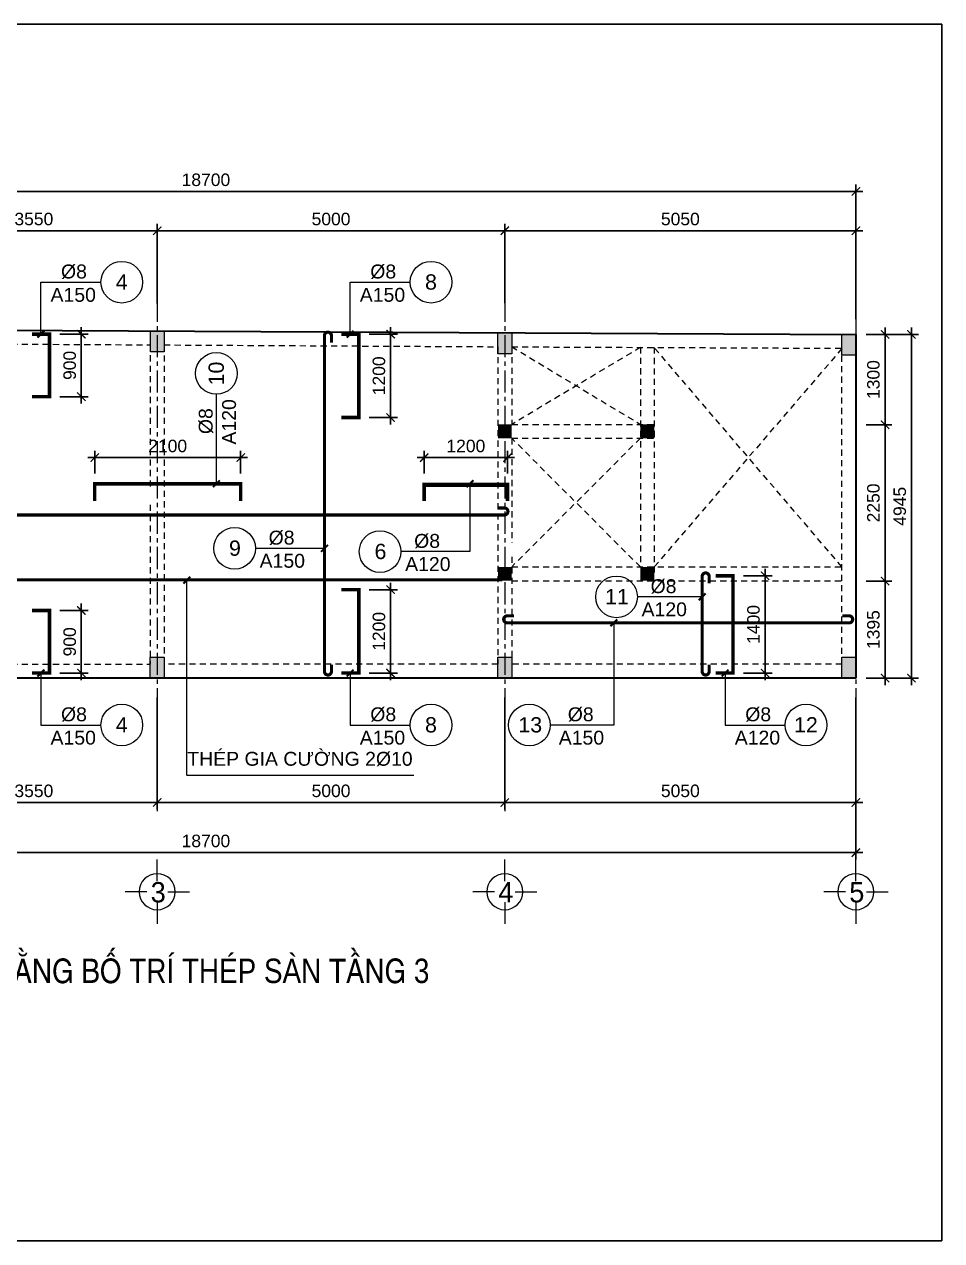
# Model space of a CAD drawing. Header units: millimetres. Extents: x -559287 to -299624, y 2351330 to 2655682.
# Drawn here: x -524771 to -511574, y 2475240 to 2492738 of the extents above; entities that cross this region are included whole.
import ezdxf
from ezdxf.enums import TextEntityAlignment as Align

# ---------------------------------------------------------------- set-up
doc = ezdxf.new("R2010")
doc.units = ezdxf.units.MM
doc.header["$LTSCALE"] = 10
for name, pattern in [('ACAD_ISO04W100', [30, 24, -3, 0, -3]), ('CENTER', [50.800000000000004, 31.75, -6.35, 6.35, -6.35]), ('HIDDEN', [0.3, 0.175, -0.125]), ('HIDDENX2', [0.75, 0.5, -0.25])]:
    doc.linetypes.add(name, pattern=pattern)
doc.layers.get('0').update_dxf_attribs({"lineweight": 20})
doc.layers.get('Defpoints').update_dxf_attribs({"lineweight": 20})
for name, color, linetype, lineweight in [('BTCT', 7, 'Continuous', 20), ('Dim', 251, 'Continuous', 15), ('Net khuat', 76, 'HIDDENX2', 15), ('Net manh', 8, 'Continuous', 13), ('Net-thay', 252, 'Continuous', 9), ('Text', 54, 'Continuous', 25), ('Thep dai', 2, 'Continuous', 50), ('Thep doc', 140, 'Continuous', 60), ('Tim', 144, 'CENTER', 9), ('Tuong', 1, 'Continuous', 30)]:
    doc.layers.add(name, color=color, linetype=linetype, lineweight=lineweight)
doc.layers.add('L7-03', color=7, linetype='Continuous')
doc.layers.add('ththep', color=3, linetype='Continuous')
doc.styles.add('HELVE', font='VHAVAN.TTF', dxfattribs={"height": 800})
doc.styles.add('IN-NHO', font='VHELVEN.TTF', dxfattribs={"height": 200})
doc.styles.add('NGHIA5', font='arial_0.ttf', dxfattribs={"height": 180})
doc.styles.add('STYLE1-S1', font='VHARIALN.TTF')
doc.dimstyles.new('dim100', dxfattribs={"dimscale": 100, "dimtxt": 180, "dimasz": 1.2, "dimexe": 1, "dimexo": 1.5, "dimgap": 0.75, "dimtad": 1, "dimdec": 0, "dimzin": 0, "dimdsep": 46, "dimtxsty": 'NGHIA5', "dimblk1": 'ARCHTICK', "dimblk2": 'ARCHTICK', "dimsah": 1, "dimcen": 0.09, "dimdle": 1, "dimclrd": 256, "dimclre": 256, "dimclrt": 54, "dimadec": 0, "dimazin": 0, "dimtfac": 1, "dimtdec": 0, "dimtofl": 0, "dimtmove": 2, "dimatfit": 3, "dimfxl": 0, "dimtolj": 1, "dimtzin": 0, "dimarcsym": 0})

# ---------------------------------------------------------------- blocks, each defined once
blk = doc.blocks.new('_ARCHTICK')
at = {"color": 0, "linetype": 'ByBlock', "const_width": 0.15}
blk.add_lwpolyline([(-0.5, -0.5), (0.5, 0.5)], dxfattribs=at)
blk = doc.blocks.new('*D411')
at = {"layer": 'Defpoints', "color": 0, "transparency": 16777216}
for p in [(-526408.5208814887, 2483201.723476426), (-522858.5208814887, 2483201.723476426), (-522858.5208814887, 2481542.752241842)]:
    blk.add_point(p, dxfattribs=at)
at = {"layer": 'Dim', "lineweight": -2, "transparency": 16777216}
for p, q in [((-526408.5208814887, 2483051.723476426), (-526408.5208814887, 2481442.752241842)), ((-522858.5208814887, 2483051.723476426), (-522858.5208814887, 2481442.752241842)), ((-526508.5208814887, 2481542.752241842), (-522758.5208814887, 2481542.752241842))]:
    blk.add_line(p, q, dxfattribs=at)
at = {"layer": 'Dim', "lineweight": -2, "transparency": 16777216, "xscale": 120, "yscale": 120, "zscale": 120, "rotation": 180}
blk.add_blockref('_ARCHTICK', (-526408.5208814887, 2481542.752241842), dxfattribs=at)
at = {"layer": 'Dim', "lineweight": -2, "transparency": 16777216, "xscale": 120, "yscale": 120, "zscale": 120}
blk.add_blockref('_ARCHTICK', (-522858.5208814887, 2481542.752241842), dxfattribs=at)
at = {"layer": 'Dim', "color": 54, "transparency": 16777216, "insert": (-524633.5208814887, 2481709.716771173), "char_height": 180, "attachment_point": 5, "style": 'NGHIA5'}
blk.add_mtext('\\A1;3550', dxfattribs=at)
blk = doc.blocks.new('*D412')
at = {"layer": 'Defpoints', "color": 0, "transparency": 16777216}
for p in [(-522858.5208814887, 2483201.723476426), (-517858.5208814887, 2483201.723476426), (-517858.5208814887, 2481542.752241842)]:
    blk.add_point(p, dxfattribs=at)
at = {"layer": 'Dim', "lineweight": -2, "transparency": 16777216}
for p, q in [((-522858.5208814887, 2483051.723476426), (-522858.5208814887, 2481442.752241842)), ((-517858.5208814887, 2483051.723476426), (-517858.5208814887, 2481442.752241842)), ((-522958.5208814887, 2481542.752241842), (-517758.5208814887, 2481542.752241842))]:
    blk.add_line(p, q, dxfattribs=at)
at = {"layer": 'Dim', "lineweight": -2, "transparency": 16777216, "xscale": 120, "yscale": 120, "zscale": 120, "rotation": 180}
blk.add_blockref('_ARCHTICK', (-522858.5208814887, 2481542.752241842), dxfattribs=at)
at = {"layer": 'Dim', "lineweight": -2, "transparency": 16777216, "xscale": 120, "yscale": 120, "zscale": 120}
blk.add_blockref('_ARCHTICK', (-517858.5208814887, 2481542.752241842), dxfattribs=at)
at = {"layer": 'Dim', "color": 54, "transparency": 16777216, "insert": (-520358.5208814887, 2481709.655379632), "char_height": 180, "attachment_point": 5, "style": 'NGHIA5'}
blk.add_mtext('\\A1;5000', dxfattribs=at)
blk = doc.blocks.new('*D413')
at = {"layer": 'Defpoints', "color": 0, "transparency": 16777216}
for p in [(-517858.5208814887, 2483201.723476426), (-512808.5208814887, 2483201.723476426), (-512808.5208814887, 2481542.752241842)]:
    blk.add_point(p, dxfattribs=at)
at = {"layer": 'Dim', "lineweight": -2, "transparency": 16777216}
for p, q in [((-517858.5208814887, 2483051.723476426), (-517858.5208814887, 2481442.752241842)), ((-512808.5208814887, 2483051.723476426), (-512808.5208814887, 2481442.752241842)), ((-517958.5208814887, 2481542.752241842), (-512708.5208814887, 2481542.752241842))]:
    blk.add_line(p, q, dxfattribs=at)
at = {"layer": 'Dim', "lineweight": -2, "transparency": 16777216, "xscale": 120, "yscale": 120, "zscale": 120, "rotation": 180}
blk.add_blockref('_ARCHTICK', (-517858.5208814887, 2481542.752241842), dxfattribs=at)
at = {"layer": 'Dim', "lineweight": -2, "transparency": 16777216, "xscale": 120, "yscale": 120, "zscale": 120}
blk.add_blockref('_ARCHTICK', (-512808.5208814887, 2481542.752241842), dxfattribs=at)
at = {"layer": 'Dim', "color": 54, "transparency": 16777216, "insert": (-515333.5208814887, 2481709.655379632), "char_height": 180, "attachment_point": 5, "style": 'NGHIA5'}
blk.add_mtext('\\A1;5050', dxfattribs=at)
blk = doc.blocks.new('*D414')
at = {"layer": 'Defpoints', "color": 0, "transparency": 16777216}
for p in [(-531508.2290370819, 2483201.710111333), (-512808.5208814887, 2483201.723476426), (-512808.5208814887, 2480822.229463347)]:
    blk.add_point(p, dxfattribs=at)
at = {"layer": 'Dim', "lineweight": -2, "transparency": 16777216}
for p, q in [((-531508.2290370819, 2483051.710111333), (-531508.2290370819, 2480722.229463347)), ((-512808.5208814887, 2483051.723476426), (-512808.5208814887, 2480722.229463347)), ((-531608.2290370819, 2480822.229463347), (-512708.5208814887, 2480822.229463347))]:
    blk.add_line(p, q, dxfattribs=at)
at = {"layer": 'Dim', "lineweight": -2, "transparency": 16777216, "xscale": 120, "yscale": 120, "zscale": 120, "rotation": 180}
blk.add_blockref('_ARCHTICK', (-531508.2290370819, 2480822.229463347), dxfattribs=at)
at = {"layer": 'Dim', "lineweight": -2, "transparency": 16777216, "xscale": 120, "yscale": 120, "zscale": 120}
blk.add_blockref('_ARCHTICK', (-512808.5208814887, 2480822.229463347), dxfattribs=at)
at = {"layer": 'Dim', "color": 54, "transparency": 16777216, "insert": (-522158.3749592854, 2480989.132601137), "char_height": 180, "attachment_point": 5, "style": 'NGHIA5'}
blk.add_mtext('\\A1;18700', dxfattribs=at)
blk = doc.blocks.new('truc ngang-helve')
for points in [[(0, -4.802440907544224), (0, 0)], [(-2.325193748962192, -7.127634656506416), (-7.127634656506416, -7.127634656506416)], [(2.325193748962192, -7.127634656506416), (7.127634656506416, -7.127634656506416)], [(0, -9.452828405468608), (0, -14.25526931301283)]]:
    blk.add_lwpolyline(points)
blk.add_circle((0, -7.127634656506416), 4)
at = {"style": 'HELVE'}
blk.add_attdef('A', text='', height=4.5, dxfattribs=at).set_placement((0.02702979045830034, -7.007037711264502), align=Align.MIDDLE_CENTER)
blk = doc.blocks.new('*D417')
at = {"layer": 'Defpoints', "color": 0, "transparency": 16777216}
for p in [(-522858.5208814887, 2489769.0464934), (-526408.5208814887, 2488576.471614989), (-522858.5208814887, 2488570.298501291)]:
    blk.add_point(p, dxfattribs=at)
at = {"layer": 'Dim', "lineweight": -2, "transparency": 16777216}
for p, q in [((-526408.5208814887, 2488726.471614989), (-526408.5208814887, 2489869.0464934)), ((-522858.5208814887, 2488720.298501291), (-522858.5208814887, 2489869.0464934)), ((-526508.5208814887, 2489769.0464934), (-522758.5208814887, 2489769.0464934))]:
    blk.add_line(p, q, dxfattribs=at)
at = {"layer": 'Dim', "lineweight": -2, "transparency": 16777216, "xscale": 120, "yscale": 120, "zscale": 120, "rotation": 180}
blk.add_blockref('_ARCHTICK', (-526408.5208814887, 2489769.0464934), dxfattribs=at)
at = {"layer": 'Dim', "lineweight": -2, "transparency": 16777216, "xscale": 120, "yscale": 120, "zscale": 120}
blk.add_blockref('_ARCHTICK', (-522858.5208814887, 2489769.0464934), dxfattribs=at)
at = {"layer": 'Dim', "color": 54, "transparency": 16777216, "insert": (-524633.5208814887, 2489936.011022731), "char_height": 180, "attachment_point": 5, "style": 'NGHIA5'}
blk.add_mtext('\\A1;3550', dxfattribs=at)
blk = doc.blocks.new('*D418')
at = {"layer": 'Defpoints', "color": 0, "transparency": 16777216}
for p in [(-517858.5208814887, 2489769.0464934), (-522858.5208814887, 2488570.298501291), (-517858.5208814887, 2488576.471614989)]:
    blk.add_point(p, dxfattribs=at)
at = {"layer": 'Dim', "lineweight": -2, "transparency": 16777216}
for p, q in [((-522858.5208814887, 2488720.298501291), (-522858.5208814887, 2489869.0464934)), ((-517858.5208814887, 2488726.471614989), (-517858.5208814887, 2489869.0464934)), ((-522958.5208814887, 2489769.0464934), (-517758.5208814887, 2489769.0464934))]:
    blk.add_line(p, q, dxfattribs=at)
at = {"layer": 'Dim', "lineweight": -2, "transparency": 16777216, "xscale": 120, "yscale": 120, "zscale": 120, "rotation": 180}
blk.add_blockref('_ARCHTICK', (-522858.5208814887, 2489769.0464934), dxfattribs=at)
at = {"layer": 'Dim', "lineweight": -2, "transparency": 16777216, "xscale": 120, "yscale": 120, "zscale": 120}
blk.add_blockref('_ARCHTICK', (-517858.5208814887, 2489769.0464934), dxfattribs=at)
at = {"layer": 'Dim', "color": 54, "transparency": 16777216, "insert": (-520358.5208814887, 2489935.94963119), "char_height": 180, "attachment_point": 5, "style": 'NGHIA5'}
blk.add_mtext('\\A1;5000', dxfattribs=at)
blk = doc.blocks.new('*D419')
at = {"layer": 'Defpoints', "color": 0, "transparency": 16777216}
for p in [(-512808.2512030093, 2489769.0464934), (-517858.5208814887, 2488576.471614989), (-512808.2512030093, 2488348.445122615)]:
    blk.add_point(p, dxfattribs=at)
at = {"layer": 'Dim', "lineweight": -2, "transparency": 16777216}
for p, q in [((-517858.5208814887, 2488726.471614989), (-517858.5208814887, 2489869.0464934)), ((-512808.2512030093, 2488498.445122615), (-512808.2512030093, 2489869.0464934)), ((-517958.5208814887, 2489769.0464934), (-512708.2512030093, 2489769.0464934))]:
    blk.add_line(p, q, dxfattribs=at)
at = {"layer": 'Dim', "lineweight": -2, "transparency": 16777216, "xscale": 120, "yscale": 120, "zscale": 120, "rotation": 180}
blk.add_blockref('_ARCHTICK', (-517858.5208814887, 2489769.0464934), dxfattribs=at)
at = {"layer": 'Dim', "lineweight": -2, "transparency": 16777216, "xscale": 120, "yscale": 120, "zscale": 120}
blk.add_blockref('_ARCHTICK', (-512808.2512030093, 2489769.0464934), dxfattribs=at)
at = {"layer": 'Dim', "color": 54, "transparency": 16777216, "insert": (-515333.386042249, 2489935.94963119), "char_height": 180, "attachment_point": 5, "style": 'NGHIA5'}
blk.add_mtext('\\A1;5050', dxfattribs=at)
blk = doc.blocks.new('*D420')
at = {"layer": 'Defpoints', "color": 0, "transparency": 16777216}
for p in [(-512808.2512030093, 2490333.446106889), (-531508.4156157615, 2488576.471614989), (-512808.2512030093, 2488411.715930861)]:
    blk.add_point(p, dxfattribs=at)
at = {"layer": 'Dim', "lineweight": -2, "transparency": 16777216}
for p, q in [((-531608.4156157615, 2490333.446106889), (-512708.2512030093, 2490333.446106889)), ((-531508.4156157615, 2488726.471614989), (-531508.4156157615, 2490433.446106889)), ((-512808.2512030093, 2488561.715930861), (-512808.2512030093, 2490433.446106889))]:
    blk.add_line(p, q, dxfattribs=at)
at = {"layer": 'Dim', "lineweight": -2, "transparency": 16777216, "xscale": 120, "yscale": 120, "zscale": 120, "rotation": 180}
blk.add_blockref('_ARCHTICK', (-531508.4156157615, 2490333.446106889), dxfattribs=at)
at = {"layer": 'Dim', "lineweight": -2, "transparency": 16777216, "xscale": 120, "yscale": 120, "zscale": 120}
blk.add_blockref('_ARCHTICK', (-512808.2512030093, 2490333.446106889), dxfattribs=at)
at = {"layer": 'Dim', "color": 54, "transparency": 16777216, "insert": (-522158.3334093854, 2490500.349244679), "char_height": 180, "attachment_point": 5, "style": 'NGHIA5'}
blk.add_mtext('\\A1;18700', dxfattribs=at)
blk = doc.blocks.new('*D421')
at = {"layer": 'Defpoints', "color": 0, "transparency": 16777216}
for p in [(-512808.6762746616, 2488277.13230251), (-512009.0344780887, 2488277.13230251), (-512808.6762746616, 2483331.960701331)]:
    blk.add_point(p, dxfattribs=at)
at = {"layer": 'Dim', "lineweight": -2, "transparency": 16777216}
for p, q in [((-512009.0344780887, 2483231.960701331), (-512009.0344780887, 2488377.13230251)), ((-512658.6762746616, 2488277.13230251), (-511909.0344780887, 2488277.13230251)), ((-512658.6762746616, 2483331.960701331), (-511909.0344780887, 2483331.960701331))]:
    blk.add_line(p, q, dxfattribs=at)
at = {"layer": 'Dim', "lineweight": -2, "transparency": 16777216, "xscale": 120, "yscale": 120, "zscale": 120}
for p, rotation in [((-512009.0344780887, 2488277.13230251), 90), ((-512009.0344780887, 2483331.960701331), 270)]:
    blk.add_blockref('_ARCHTICK', p, dxfattribs=dict(at, rotation=rotation))
at = {"layer": 'Dim', "color": 54, "transparency": 16777216, "insert": (-512175.9376158789, 2485804.546501921), "char_height": 180, "attachment_point": 5, "rotation": 90, "style": 'NGHIA5'}
blk.add_mtext('\\A1;4945', dxfattribs=at)
blk = doc.blocks.new('*D425')
at = {"layer": 'Defpoints', "color": 0, "transparency": 16777216}
for p in [(-519959.2415487494, 2484604.87349627), (-519501.8350671585, 2484604.87349627), (-519959.2415487487, 2483404.87349627)]:
    blk.add_point(p, dxfattribs=at)
at = {"layer": 'Dim', "lineweight": -2, "transparency": 16777216}
for p, q in [((-519501.8350671585, 2483304.87349627), (-519501.8350671585, 2484704.87349627)), ((-519809.2415487494, 2484604.87349627), (-519401.8350671585, 2484604.87349627)), ((-519809.2415487487, 2483404.87349627), (-519401.8350671585, 2483404.87349627))]:
    blk.add_line(p, q, dxfattribs=at)
at = {"layer": 'Dim', "lineweight": -2, "transparency": 16777216, "xscale": 120, "yscale": 120, "zscale": 120}
for p, rotation in [((-519501.8350671585, 2484604.87349627), 90), ((-519501.8350671585, 2483404.87349627), 270)]:
    blk.add_blockref('_ARCHTICK', p, dxfattribs=dict(at, rotation=rotation))
at = {"layer": 'Dim', "color": 54, "transparency": 16777216, "insert": (-519668.7382049487, 2484004.87349627), "char_height": 180, "attachment_point": 5, "rotation": 90, "style": 'NGHIA5'}
blk.add_mtext('\\A1;1200', dxfattribs=at)
blk = doc.blocks.new('*D426')
at = {"layer": 'Defpoints', "color": 0, "transparency": 16777216}
for p in [(-519959.2415487487, 2488281.184038557), (-519959.2415487494, 2487081.184038557), (-519501.8350671584, 2487081.184038557)]:
    blk.add_point(p, dxfattribs=at)
at = {"layer": 'Dim', "lineweight": -2, "transparency": 16777216}
for p, q in [((-519501.8350671584, 2488381.184038557), (-519501.8350671584, 2486981.184038557)), ((-519809.2415487487, 2488281.184038557), (-519401.8350671584, 2488281.184038557)), ((-519809.2415487494, 2487081.184038557), (-519401.8350671584, 2487081.184038557))]:
    blk.add_line(p, q, dxfattribs=at)
at = {"layer": 'Dim', "lineweight": -2, "transparency": 16777216, "xscale": 120, "yscale": 120, "zscale": 120}
for p, rotation in [((-519501.8350671584, 2488281.184038557), 90), ((-519501.8350671584, 2487081.184038557), 270)]:
    blk.add_blockref('_ARCHTICK', p, dxfattribs=dict(at, rotation=rotation))
at = {"layer": 'Dim', "color": 54, "transparency": 16777216, "insert": (-519668.7382049487, 2487681.184038557), "char_height": 180, "attachment_point": 5, "rotation": 90, "style": 'NGHIA5'}
blk.add_mtext('\\A1;1200', dxfattribs=at)
blk = doc.blocks.new('*D409')
at = {"layer": 'Defpoints', "color": 0, "ltscale": 3, "transparency": 16777216}
for p in [(-517818.9552469975, 2486504.235967808), (-519018.9552469975, 2486128.19684108), (-517818.9552469975, 2486128.196841082)]:
    blk.add_point(p, dxfattribs=at)
at = {"layer": 'Dim', "lineweight": -2, "ltscale": 3, "transparency": 16777216}
for p, q in [((-519118.9552469975, 2486504.235967808), (-517718.9552469975, 2486504.235967808)), ((-519018.9552469975, 2486278.19684108), (-519018.9552469975, 2486604.235967808)), ((-517818.9552469975, 2486278.196841082), (-517818.9552469975, 2486604.235967808))]:
    blk.add_line(p, q, dxfattribs=at)
at = {"layer": 'Dim', "lineweight": -2, "ltscale": 3, "transparency": 16777216, "xscale": 120, "yscale": 120, "zscale": 120, "rotation": 180}
blk.add_blockref('_ARCHTICK', (-519018.9552469975, 2486504.235967808), dxfattribs=at)
at = {"layer": 'Dim', "lineweight": -2, "ltscale": 3, "transparency": 16777216, "xscale": 120, "yscale": 120, "zscale": 120}
blk.add_blockref('_ARCHTICK', (-517818.9552469975, 2486504.235967808), dxfattribs=at)
at = {"layer": 'Dim', "color": 54, "ltscale": 3, "transparency": 16777216, "insert": (-518418.9552469975, 2486671.139105598), "char_height": 180, "attachment_point": 5, "style": 'NGHIA5'}
blk.add_mtext('\\A1;1200', dxfattribs=at)
blk = doc.blocks.new('*D645')
at = {"layer": 'Defpoints', "color": 0, "transparency": 16777216}
for p in [(-512808.8640151412, 2484727.864546303), (-512388.8178660037, 2484727.864546303), (-512808.9459531411, 2483332.960701331)]:
    blk.add_point(p, dxfattribs=at)
at = {"layer": 'Dim', "lineweight": -2, "transparency": 16777216}
for p, q in [((-512658.8640151412, 2484727.864546303), (-512288.8178660037, 2484727.864546303)), ((-512388.8178660037, 2483232.960701331), (-512388.8178660037, 2484827.864546303)), ((-512658.9459531411, 2483332.960701331), (-512288.8178660037, 2483332.960701331))]:
    blk.add_line(p, q, dxfattribs=at)
at = {"layer": 'Dim', "lineweight": -2, "transparency": 16777216, "xscale": 120, "yscale": 120, "zscale": 120}
for p, rotation in [((-512388.8178660037, 2484727.864546303), 90), ((-512388.8178660037, 2483332.960701331), 270)]:
    blk.add_blockref('_ARCHTICK', p, dxfattribs=dict(at, rotation=rotation))
at = {"layer": 'Dim', "color": 54, "transparency": 16777216, "insert": (-512555.7823953356, 2484030.412623817), "char_height": 180, "attachment_point": 5, "rotation": 90, "style": 'NGHIA5'}
blk.add_mtext('\\A1;1395', dxfattribs=at)
blk = doc.blocks.new('*D646')
at = {"layer": 'Defpoints', "color": 0, "transparency": 16777216}
for p in [(-512808.7672021954, 2486977.409099357), (-512388.8178660037, 2486977.409099357), (-512808.8640151412, 2484727.864546303)]:
    blk.add_point(p, dxfattribs=at)
at = {"layer": 'Dim', "lineweight": -2, "transparency": 16777216}
for p, q in [((-512658.7672021954, 2486977.409099357), (-512288.8178660037, 2486977.409099357)), ((-512388.8178660037, 2484627.864546303), (-512388.8178660037, 2487077.409099357)), ((-512658.8640151412, 2484727.864546303), (-512288.8178660037, 2484727.864546303))]:
    blk.add_line(p, q, dxfattribs=at)
at = {"layer": 'Dim', "lineweight": -2, "transparency": 16777216, "xscale": 120, "yscale": 120, "zscale": 120}
for p, rotation in [((-512388.8178660037, 2486977.409099357), 90), ((-512388.8178660037, 2484727.864546303), 270)]:
    blk.add_blockref('_ARCHTICK', p, dxfattribs=dict(at, rotation=rotation))
at = {"layer": 'Dim', "color": 54, "transparency": 16777216, "insert": (-512555.7210037939, 2485852.63682283), "char_height": 180, "attachment_point": 5, "rotation": 90, "style": 'NGHIA5'}
blk.add_mtext('\\A1;2250', dxfattribs=at)
blk = doc.blocks.new('*D647')
at = {"layer": 'Defpoints', "color": 0, "transparency": 16777216}
for p in [(-512808.6762746616, 2488277.13230251), (-512808.7672021954, 2486977.409099357), (-512388.8178660037, 2486977.409099357)]:
    blk.add_point(p, dxfattribs=at)
at = {"layer": 'Dim', "lineweight": -2, "transparency": 16777216}
for p, q in [((-512388.8178660037, 2488377.13230251), (-512388.8178660037, 2486877.409099357)), ((-512658.6762746616, 2488277.13230251), (-512288.8178660037, 2488277.13230251)), ((-512658.7672021954, 2486977.409099357), (-512288.8178660037, 2486977.409099357))]:
    blk.add_line(p, q, dxfattribs=at)
at = {"layer": 'Dim', "lineweight": -2, "transparency": 16777216, "xscale": 120, "yscale": 120, "zscale": 120}
for p, rotation in [((-512388.8178660037, 2488277.13230251), 90), ((-512388.8178660037, 2486977.409099357), 270)]:
    blk.add_blockref('_ARCHTICK', p, dxfattribs=dict(at, rotation=rotation))
at = {"layer": 'Dim', "color": 54, "transparency": 16777216, "insert": (-512555.7823953356, 2487627.270700933), "char_height": 180, "attachment_point": 5, "rotation": 90, "style": 'NGHIA5'}
blk.add_mtext('\\A1;1300', dxfattribs=at)
blk = doc.blocks.new('*D776')
at = {"layer": 'Defpoints', "color": 0, "ltscale": 3, "transparency": 16777216}
for p in [(-521658.5208814892, 2486504.235967808), (-523758.5208814892, 2486128.19684108), (-521658.5208814892, 2486128.196841082)]:
    blk.add_point(p, dxfattribs=at)
at = {"layer": 'Dim', "lineweight": -2, "ltscale": 3, "transparency": 16777216}
for p, q in [((-523858.5208814892, 2486504.235967808), (-521558.5208814892, 2486504.235967808)), ((-523758.5208814892, 2486278.19684108), (-523758.5208814892, 2486604.235967808)), ((-521658.5208814892, 2486278.196841082), (-521658.5208814892, 2486604.235967808))]:
    blk.add_line(p, q, dxfattribs=at)
at = {"layer": 'Dim', "lineweight": -2, "ltscale": 3, "transparency": 16777216, "xscale": 120, "yscale": 120, "zscale": 120, "rotation": 180}
blk.add_blockref('_ARCHTICK', (-523758.5208814892, 2486504.235967808), dxfattribs=at)
at = {"layer": 'Dim', "lineweight": -2, "ltscale": 3, "transparency": 16777216, "xscale": 120, "yscale": 120, "zscale": 120}
blk.add_blockref('_ARCHTICK', (-521658.5208814892, 2486504.235967808), dxfattribs=at)
at = {"layer": 'Dim', "color": 54, "ltscale": 3, "transparency": 16777216, "insert": (-522708.5208814892, 2486671.139105598), "char_height": 180, "attachment_point": 5, "style": 'NGHIA5'}
blk.add_mtext('\\A1;2100', dxfattribs=at)
blk = doc.blocks.new('*D777')
at = {"layer": 'Defpoints', "color": 0, "transparency": 16777216}
for p in [(-524408.0969448542, 2484304.87349627), (-523950.6904632633, 2484304.87349627), (-524408.0969448535, 2483404.87349627)]:
    blk.add_point(p, dxfattribs=at)
at = {"layer": 'Dim', "lineweight": -2, "transparency": 16777216}
for p, q in [((-523950.6904632633, 2483304.87349627), (-523950.6904632633, 2484404.87349627)), ((-524258.0969448542, 2484304.87349627), (-523850.6904632633, 2484304.87349627)), ((-524258.0969448535, 2483404.87349627), (-523850.6904632633, 2483404.87349627))]:
    blk.add_line(p, q, dxfattribs=at)
at = {"layer": 'Dim', "lineweight": -2, "transparency": 16777216, "xscale": 120, "yscale": 120, "zscale": 120}
for p, rotation in [((-523950.6904632633, 2484304.87349627), 90), ((-523950.6904632633, 2483404.87349627), 270)]:
    blk.add_blockref('_ARCHTICK', p, dxfattribs=dict(at, rotation=rotation))
at = {"layer": 'Dim', "color": 54, "transparency": 16777216, "insert": (-524117.5936010535, 2483854.87349627), "char_height": 180, "attachment_point": 5, "rotation": 90, "style": 'NGHIA5'}
blk.add_mtext('\\A1;900', dxfattribs=at)
blk = doc.blocks.new('*D779')
at = {"layer": 'Defpoints', "color": 0, "transparency": 16777216}
for p in [(-524408.0969448535, 2488281.184038557), (-524408.0969448542, 2487381.184038557), (-523950.6904632632, 2487381.184038557)]:
    blk.add_point(p, dxfattribs=at)
at = {"layer": 'Dim', "lineweight": -2, "transparency": 16777216}
for p, q in [((-523950.6904632632, 2488381.184038557), (-523950.6904632632, 2487281.184038557)), ((-524258.0969448535, 2488281.184038557), (-523850.6904632632, 2488281.184038557)), ((-524258.0969448542, 2487381.184038557), (-523850.6904632632, 2487381.184038557))]:
    blk.add_line(p, q, dxfattribs=at)
at = {"layer": 'Dim', "lineweight": -2, "transparency": 16777216, "xscale": 120, "yscale": 120, "zscale": 120}
for p, rotation in [((-523950.6904632632, 2488281.184038557), 90), ((-523950.6904632632, 2487381.184038557), 270)]:
    blk.add_blockref('_ARCHTICK', p, dxfattribs=dict(at, rotation=rotation))
at = {"layer": 'Dim', "color": 54, "transparency": 16777216, "insert": (-524117.5936010534, 2487831.184038557), "char_height": 180, "attachment_point": 5, "rotation": 90, "style": 'NGHIA5'}
blk.add_mtext('\\A1;900', dxfattribs=at)
blk = doc.blocks.new('*D820')
at = {"layer": 'Defpoints', "color": 0, "transparency": 16777216}
for p in [(-514574.9826434822, 2484804.960555855), (-514574.9826434815, 2483404.87349627), (-514114.1915623788, 2483404.87349627)]:
    blk.add_point(p, dxfattribs=at)
at = {"layer": 'Dim', "lineweight": -2, "transparency": 16777216}
for p, q in [((-514114.1915623788, 2484904.960555855), (-514114.1915623788, 2483304.87349627)), ((-514424.9826434822, 2484804.960555855), (-514014.1915623788, 2484804.960555855)), ((-514424.9826434815, 2483404.87349627), (-514014.1915623788, 2483404.87349627))]:
    blk.add_line(p, q, dxfattribs=at)
at = {"layer": 'Dim', "lineweight": -2, "transparency": 16777216, "xscale": 120, "yscale": 120, "zscale": 120}
for p, rotation in [((-514114.1915623788, 2484804.960555855), 90), ((-514114.1915623788, 2483404.87349627), 270)]:
    blk.add_blockref('_ARCHTICK', p, dxfattribs=dict(at, rotation=rotation))
at = {"layer": 'Dim', "color": 54, "transparency": 16777216, "insert": (-514281.094700169, 2484104.917026062), "char_height": 180, "attachment_point": 5, "rotation": 90, "style": 'NGHIA5'}
blk.add_mtext('\\A1;1400', dxfattribs=at)

msp = doc.modelspace()

# ---------------------------------------------------------------- linework, layer by layer
at = {"color": 251, "linetype": 'ACAD_ISO04W100', "ltscale": 20}
msp.add_line((-512808.2512030093, 2489891.148830766), (-512808.2512030093, 2487426.912208553), dxfattribs=at)
at = {"layer": 'BTCT'}
for points in [[(-522757.4821753436, 2488326.305964197), (-522757.4821753436, 2488026.305964197), (-522957.4821753436, 2488026.305964197), (-522957.4821753436, 2488326.305964197)], [(-517757.8825282531, 2488298.987116357), (-517757.8825282531, 2487998.987116357), (-517957.8825282531, 2487998.987116357), (-517957.8825282531, 2488298.987116357)], [(-513008.2512030093, 2487977.13230251), (-513008.2512030093, 2488277.13230251), (-512808.2512030093, 2488277.13230251), (-512808.2512030093, 2487977.13230251)], [(-522958.5208814887, 2483331.960701331), (-522958.5208814887, 2483631.960701331), (-522758.5208814887, 2483631.960701331), (-522758.5208814887, 2483331.960701331)], [(-517958.5208814887, 2483331.960701331), (-517958.5208814887, 2483631.960701331), (-517758.5208814887, 2483631.960701331), (-517758.5208814887, 2483331.960701331)], [(-512808.5208814887, 2483631.960701331), (-512808.5208814887, 2483331.960701331), (-513008.5208814887, 2483331.960701331), (-513008.5208814887, 2483631.960701331)]]:
    msp.add_lwpolyline(points, close=True, dxfattribs=at)
for points in [[(-522957.4821753436, 2488326.305964197), (-522757.4821753436, 2488326.305964197), (-522957.4821753436, 2488026.305964197), (-522757.4821753436, 2488026.305964197)], [(-517957.8825282531, 2488298.987116357), (-517757.8825282531, 2488298.987116357), (-517957.8825282531, 2487998.987116357), (-517757.8825282531, 2487998.987116357)], [(-512808.2512030093, 2487977.13230251), (-513008.2512030093, 2487977.13230251), (-512808.2512030093, 2488277.13230251), (-513008.2512030093, 2488277.13230251)], [(-522758.5208814887, 2483331.960701331), (-522958.5208814887, 2483331.960701331), (-522758.5208814887, 2483631.960701331), (-522958.5208814887, 2483631.960701331)], [(-517758.5208814887, 2483331.960701331), (-517958.5208814887, 2483331.960701331), (-517758.5208814887, 2483631.960701331), (-517958.5208814887, 2483631.960701331)], [(-513008.5208814887, 2483631.960701331), (-512808.5208814887, 2483631.960701331), (-513008.5208814887, 2483331.960701331), (-512808.5208814887, 2483331.960701331)]]:
    msp.add_solid(points, dxfattribs=at)
at = {"layer": 'L7-03'}
for points in [[(-517958.5208814887, 2486982.966216673), (-517958.5208814887, 2486782.966216673), (-517758.5208814887, 2486982.966216673), (-517758.5208814887, 2486782.966216673)], [(-515908.9733261447, 2486982.955669638), (-515908.9733261447, 2486782.955669638), (-515708.9733261447, 2486982.955669638), (-515708.9733261447, 2486782.955669638)], [(-517958.5208814887, 2484933.00594987), (-517958.5208814887, 2484733.00594987), (-517758.5208814887, 2484933.00594987), (-517758.5208814887, 2484733.00594987)], [(-515908.9733261442, 2484932.995402835), (-515908.9733261442, 2484732.995402835), (-515708.9733261442, 2484932.995402835), (-515708.9733261442, 2484732.995402835)]]:
    msp.add_solid(points, dxfattribs=at)
at = {"layer": 'Net khuat', "linetype": 'HIDDEN', "ltscale": 50}
for p, q in [((-526308.5208814886, 2488145.160168631), (-522958.520881489, 2488126.855074879)), ((-522958.520881489, 2488126.855074878), (-522958.520881489, 2486026.955090862)), ((-522758.520881489, 2488125.76223346), (-517958.5208814887, 2488099.534039426)), ((-522758.520881489, 2488125.76223346), (-522758.5208814888, 2483531.96070133)), ((-517958.5208814887, 2488099.534039426), (-517958.5208814887, 2483531.96070133)), ((-517758.9733261447, 2488098.987768289), (-515908.9733261447, 2486982.955669638)), ((-517758.5208814888, 2488098.441198008), (-513008.2511524776, 2488077.67573721)), ((-517758.5208814888, 2488098.441198008), (-517758.5208814889, 2486983.233721142)), ((-515908.9733261447, 2488089.152195527), (-517758.5208814889, 2486983.233721142)), ((-515908.9733261447, 2488089.152195527), (-515908.9733261447, 2484938.574698918)), ((-515708.9733261446, 2488088.059354109), (-515708.9733261447, 2484838.483534061)), ((-513009.0146790878, 2484932.995402837), (-515708.9733261446, 2488088.059354108)), ((-513008.7040544175, 2488073.304523608), (-515708.9733261447, 2484932.995402836)), ((-513008.6743043687, 2483531.96070133), (-513008.2502494529, 2488077.67573322)), ((-517758.9733261447, 2486982.955669638), (-515708.9459159178, 2486982.955669638)), ((-515908.9733261447, 2486782.955669638), (-517758.9733261448, 2484932.995402836)), ((-515908.9733261447, 2484932.995402836), (-517758.9733261447, 2486782.955669638)), ((-517758.5208814888, 2486782.955669638), (-517758.5208814887, 2485276.920968132)), ((-517758.5208814888, 2486782.955669638), (-515708.9645130784, 2486782.955669638)), ((-522958.520881489, 2485826.955090862), (-522958.5208814889, 2483531.960701331)), ((-517758.5208814888, 2485076.920968132), (-517758.5208814887, 2483531.96070133)), ((-517758.9733261448, 2484932.995402836), (-513008.9963801164, 2484932.995402837)), ((-517758.9733261447, 2484732.995402836), (-513009.0146790877, 2484732.744345014)), ((-526308.5208814887, 2483531.960701331), (-522958.5208814889, 2483531.960701331)), ((-517958.5208814887, 2483531.96070133), (-522758.5208814889, 2483531.960701331)), ((-513008.6743043687, 2483531.96070133), (-517758.5208814887, 2483531.960701331))]:
    msp.add_line(p, q, dxfattribs=at)
at = {"layer": 'Net khuat'}
msp.add_lwpolyline([(-519169.7245769072, 2481932.41053885), (-522433.8139536143, 2481932.41053885), (-522433.8139536143, 2484744.987960742)], dxfattribs=at)
at = {"layer": 'Net manh'}
for points in [[(-524533.0969448534, 2488281.184038557), (-524533.0969448534, 2489028.165973738), (-523668.6415116701, 2489028.165973738)], [(-520084.2415487487, 2488281.184038557), (-520084.2415487487, 2489028.165973738), (-519219.7861155653, 2489028.165973738)], [(-522007.6043881099, 2486128.196841082), (-522007.6043881092, 2487415.654704925)], [(-518359.428513598, 2486128.196841081), (-518359.4285135968, 2485152.381299626), (-519352.7216460048, 2485152.381299626)], [(-520452.8923211574, 2485199.53853256), (-521446.1854535654, 2485199.53853256)], [(-515019.1588877203, 2484501.174879273), (-515951.5593876752, 2484501.174879273)], [(-516290.2436243934, 2484127.811118114), (-516290.2436243934, 2482657.891561089), (-517204.6990575767, 2482657.891561089)], [(-524533.0969448534, 2483404.87349627), (-524533.0969448534, 2482657.891561089), (-523668.6415116701, 2482657.891561089)], [(-520084.2415487487, 2483404.87349627), (-520084.2415487487, 2482657.891561089), (-519219.7861155653, 2482657.891561089)], [(-514690.114783932, 2483404.87349627), (-514690.114783932, 2482657.891561089), (-513825.6593507486, 2482657.891561089)]]:
    msp.add_lwpolyline(points, dxfattribs=at)
at = {"layer": 'Net manh', "const_width": 29.99999999999999}
for points in [[(-524483.0969448534, 2488331.184038557), (-524583.0969448534, 2488231.184038557)], [(-520034.2415487487, 2488331.184038557), (-520134.2415487487, 2488231.184038557)], [(-522057.0730487893, 2486078.728180402), (-521957.0730487893, 2486178.728180402)], [(-518409.4285135985, 2486078.196841081), (-518309.4285135985, 2486178.196841081)], [(-520502.892321158, 2485149.53853256), (-520402.892321158, 2485249.53853256)], [(-522482.5825103529, 2484691.205313617), (-522382.5825103529, 2484791.205313617)], [(-515069.1588877208, 2484451.174879272), (-514969.1588877208, 2484551.174879272)], [(-516340.2436243939, 2484077.811118114), (-516240.2436243939, 2484177.811118114)], [(-524483.0969448534, 2483454.87349627), (-524583.0969448534, 2483354.87349627)], [(-520034.2415487487, 2483454.87349627), (-520134.2415487487, 2483354.87349627)], [(-514640.114783932, 2483454.87349627), (-514740.114783932, 2483354.87349627)]]:
    msp.add_lwpolyline(points, dxfattribs=at)
at = {"layer": 'Net manh'}
for centre in [(-523368.6415116701, 2489028.165973738), (-518919.7861155653, 2489028.165973738), (-522007.6043881099, 2487715.654704925), (-521746.1854535654, 2485199.53853256), (-519652.7216460048, 2485152.381299626), (-516251.5593876752, 2484501.174879273), (-523368.6415116701, 2482657.891561089), (-518919.7861155653, 2482657.891561089), (-517504.6990575767, 2482657.891561089), (-513525.6593507486, 2482657.891561089)]:
    msp.add_circle(centre, 300, dxfattribs=at)
at = {"layer": 'Thep dai', "const_width": 45}
for points in [[(-520352.8923211507, 2488159.150265964), (-520352.8923211507, 2488259.150265964, 0.9999999999999999), (-520452.8923211507, 2488259.150265964), (-520452.8923211598, 2483426.907268863, 0.9999999999999999), (-520352.8923211598, 2483426.907268863), (-520352.8923211598, 2483526.907268863)], [(-531301.7257575102, 2485779.952955235), (-531401.7257575102, 2485779.952955235, 0.9999999999999999), (-531401.7257575102, 2485679.952955235), (-517863.2125532527, 2485679.952955238, 0.9999999999999999), (-517863.2125532527, 2485779.952955238), (-517963.2125532527, 2485779.952955238)], [(-514919.1588877179, 2484695.844710687), (-514919.1588877179, 2484795.844710687, 0.9999999999999999), (-515019.1588877179, 2484795.844710687), (-515019.158887727, 2483426.907268863, 0.9999999999999999), (-514919.158887727, 2483426.907268863), (-514919.158887727, 2483526.907268863)], [(-517725.1665658602, 2484227.811118113), (-517825.1665658602, 2484227.811118113, 0.9999999999999999), (-517825.1665658602, 2484127.811118113), (-512903.5407073598, 2484127.811118116, 0.9999999999999999), (-512903.5407073598, 2484227.811118116), (-513003.5407073598, 2484227.811118116)]]:
    msp.add_lwpolyline(points, format="xyb", dxfattribs=at)
msp.add_lwpolyline([(-526343.9558344842, 2484744.987960742), (-517893.5914742837, 2484744.987960742)], dxfattribs=at)
at = {"layer": 'Thep doc', "const_width": 50}
for points in [[(-524658.0969448534, 2488281.184038557), (-524408.0969448534, 2488281.184038557), (-524408.0969448541, 2487381.184038557), (-524658.0969448541, 2487381.184038557)], [(-520209.2415487487, 2488281.184038557), (-519959.2415487487, 2488281.184038557), (-519959.2415487494, 2487081.184038557), (-520209.2415487494, 2487081.184038557)], [(-521658.5208814887, 2485878.196841082), (-521658.5208814892, 2486128.196841082), (-523758.5208814892, 2486128.19684108), (-523758.5208814887, 2485878.19684108)], [(-517818.9552469971, 2485878.196841082), (-517818.9552469975, 2486128.196841082), (-519018.9552469975, 2486128.19684108), (-519018.9552469971, 2485878.19684108)], [(-514824.9826434814, 2483404.87349627), (-514574.9826434814, 2483404.87349627), (-514574.9826434821, 2484804.960555855), (-514824.9826434821, 2484804.960555855)], [(-520209.2415487487, 2483404.87349627), (-519959.2415487487, 2483404.87349627), (-519959.2415487494, 2484604.87349627), (-520209.2415487494, 2484604.87349627)], [(-524658.0969448534, 2483404.87349627), (-524408.0969448534, 2483404.87349627), (-524408.0969448541, 2484304.87349627), (-524658.0969448541, 2484304.87349627)]]:
    msp.add_lwpolyline(points, dxfattribs=at)
at = {"layer": 'ththep'}
msp.add_lwpolyline([(-535994.8521017535, 2492737.691717756), (-511574.1047982496, 2492737.691717756), (-511574.1047982496, 2475239.818388806), (-535994.8521017535, 2475239.818388806)], close=True, dxfattribs=at)
at = {"layer": 'Tim'}
for p, q in [((-522858.520881489, 2489791.134784283), (-522858.5208814887, 2481418.66633038)), ((-517858.5208814887, 2489791.134784283), (-517858.5208814887, 2481418.66633038)), ((-512808.5208814887, 2485726.89816207), (-512808.5208814887, 2481418.66633038))]:
    msp.add_line(p, q, dxfattribs=at)
at = {"layer": 'Tuong'}
for p, q in [((-531507.4156157612, 2488371.767803494), (-512808.2238300057, 2488276.585732229)), ((-512808.2238300057, 2488276.585732229), (-512808.6762746616, 2483331.960701331)), ((-512808.6762746616, 2483331.960701331), (-532808.2290370819, 2483331.960701331))]:
    msp.add_line(p, q, dxfattribs=at)

# ---------------------------------------------------------------- block references
at = {"layer": 'Net-thay'}
ref = msp.add_blockref('truc ngang-helve', (-522858.5208814887, 2479797.564270414), dxfattribs=dict(at, xscale=-64.86479999998119, yscale=64.8648000000976, zscale=64.8648, rotation=180))
ref.add_attrib('A', '3', dxfattribs={"layer": '0', "height": 291.8916, "style": 'HELVE'}).set_placement((-522844.8064103757, 2480252.074370147), align=Align.MIDDLE_CENTER)
ref = msp.add_blockref('truc ngang-helve', (-517858.5208814887, 2479797.564270414), dxfattribs=dict(at, xscale=-64.86479999998119, yscale=64.8648000000976, zscale=64.8648, rotation=180))
ref.add_attrib('A', '4', dxfattribs={"layer": '0', "height": 291.8916, "style": 'HELVE'}).set_placement((-517844.8064103756, 2480252.074370147), align=Align.MIDDLE_CENTER)
ref = msp.add_blockref('truc ngang-helve', (-512808.5208814887, 2479797.564270414), dxfattribs=dict(at, xscale=-64.86479999998119, yscale=64.8648000000976, zscale=64.8648, rotation=180))
ref.add_attrib('A', '5', dxfattribs={"layer": '0', "height": 291.8916, "style": 'HELVE'}).set_placement((-512794.8064103757, 2480252.074370147), align=Align.MIDDLE_CENTER)

# ---------------------------------------------------------------- texts
at = {"layer": 'Text', "ltscale": 3, "style": 'NGHIA5'}
for s, p in [('%%C8', (-524056.7500050219, 2489082.088546021)), ('%%C8', (-519607.8946089172, 2489082.088546021)), ('A150', (-524067.2880580262, 2488746.166001425)), ('A150', (-519618.4326619215, 2488746.166001425)), ('%%C8', (-521069.7929933067, 2485253.461104843)), ('%%C8', (-518976.3291857461, 2485206.303871908)), ('A150', (-521059.2549403031, 2484920.482874595)), ('A120', (-518965.7911327425, 2484873.32564166)), ('%%C8', (-515575.1669274165, 2484555.097451556)), ('A120', (-515564.6288744129, 2484222.119221307)), ('%%C8', (-524056.7500050219, 2482711.814133371)), ('%%C8', (-519607.8946089172, 2482711.814133371)), ('%%C8', (-516766.5905642249, 2482711.814133371)), ('%%C8', (-514213.7678441005, 2482711.814133371)), ('A150', (-524067.2880580262, 2482375.891588775)), ('A150', (-519618.4326619215, 2482375.891588775)), ('A150', (-516756.0525112206, 2482375.891588775)), ('A120', (-514224.3058971048, 2482375.891588775)), ('THÉP GIA CƯỜNG 2%%C10', (-520805.3708388623, 2482071.803867828))]:
    msp.add_text(s, height=200, dxfattribs=at).set_placement(p, align=Align.CENTER)
at = {"layer": 'Text', "style": 'IN-NHO'}
for s, p in [('4', (-523369.7457781488, 2489030.996978741)), ('8', (-518920.8903820441, 2489030.996978741)), ('9', (-521740.6782081335, 2485202.369537563)), ('6', (-519647.2144005729, 2485155.212304628)), ('11', (-516246.0521422433, 2484504.005884276)), ('8', (-518920.8903820441, 2482660.722566091)), ('13', (-517492.5641504294, 2482660.722566091)), ('12', (-513526.7636172274, 2482660.722566091)), ('4', (-523369.7457781488, 2482660.722566091))]:
    msp.add_text(s, height=220, dxfattribs=at).set_placement(p, align=Align.MIDDLE_CENTER)
msp.add_text('10', height=220, rotation=90, dxfattribs=at).set_placement((-522010.4353931127, 2487714.550438446), align=Align.MIDDLE_CENTER)
at = {"layer": 'Text', "ltscale": 3, "style": 'NGHIA5'}
for s, p in [('A120', (-521725.6044157967, 2487018.860957732)), ('%%C8', (-522061.5269603925, 2487029.399010736))]:
    msp.add_text(s, height=200, rotation=90, dxfattribs=at).set_placement(p, align=Align.CENTER)
at = {"layer": 'Text', "style": 'STYLE1-S1'}
msp.add_text('mÆt b»ng bè trÝ thÐp sµn tÇng 3', height=350, dxfattribs=at).set_placement((-526148.45560014, 2478946.442534995))

# ---------------------------------------------------------------- dimensions: what is measured, and where the dimension line sits
at = {"layer": 'Dim'}
for base, p1, p2, picture, middle in [((-512808.2512030093, 2490333.446106889), (-531508.4156157615, 2488576.471614989), (-512808.2512030093, 2488411.715930861), '*D420', (-522158.3334093854, 2490500.349244679)), ((-522858.5208814887, 2489769.0464934), (-526408.5208814887, 2488576.471614989), (-522858.5208814887, 2488570.298501291), '*D417', (-524633.5208814887, 2489936.011022731)), ((-517858.5208814887, 2489769.0464934), (-522858.5208814887, 2488570.298501291), (-517858.5208814887, 2488576.471614989), '*D418', (-520358.5208814887, 2489935.94963119)), ((-512808.2512030093, 2489769.0464934), (-517858.5208814887, 2488576.471614989), (-512808.2512030093, 2488348.445122615), '*D419', (-515333.386042249, 2489935.94963119)), ((-512808.5208814887, 2480822.229463347), (-531508.2290370819, 2483201.710111333), (-512808.5208814887, 2483201.723476426), '*D414', (-522158.3749592854, 2480989.132601137)), ((-522858.5208814887, 2481542.752241842), (-526408.5208814887, 2483201.723476426), (-522858.5208814887, 2483201.723476426), '*D411', (-524633.5208814887, 2481709.716771173)), ((-517858.5208814887, 2481542.752241842), (-522858.5208814887, 2483201.723476426), (-517858.5208814887, 2483201.723476426), '*D412', (-520358.5208814887, 2481709.655379632)), ((-512808.5208814887, 2481542.752241842), (-517858.5208814887, 2483201.723476426), (-512808.5208814887, 2483201.723476426), '*D413', (-515333.5208814887, 2481709.655379632))]:
    dim = msp.add_linear_dim(base=base, p1=p1, p2=p2, dimstyle='dim100', dxfattribs=at)
    dim.commit()
    dim.dimension.update_dxf_attribs({"geometry": picture, "text_midpoint": middle})
for base, p1, p2, angle, picture, middle in [((-523950.6904632632, 2487381.184038557), (-524408.0969448534, 2488281.184038557), (-524408.0969448541, 2487381.184038557), 270, '*D779', (-524117.5936010534, 2487831.184038557)), ((-519501.8350671584, 2487081.184038557), (-519959.2415487487, 2488281.184038557), (-519959.2415487494, 2487081.184038557), 270, '*D426', (-519668.7382049487, 2487681.184038557)), ((-512388.8178660037, 2486977.409099357), (-512808.6762746616, 2488277.13230251), (-512808.7672021954, 2486977.409099357), 270, '*D647', (-512555.7823953356, 2487627.270700933)), ((-512009.0344780887, 2488277.13230251), (-512808.6762746616, 2483331.960701331), (-512808.6762746616, 2488277.13230251), 90, '*D421', (-512175.9376158789, 2485804.546501921)), ((-512388.8178660037, 2486977.409099357), (-512808.8640151411, 2484727.864546303), (-512808.7672021954, 2486977.409099357), 90, '*D646', (-512555.7210037939, 2485852.63682283)), ((-514114.1915623788, 2483404.87349627), (-514574.9826434821, 2484804.960555855), (-514574.9826434814, 2483404.87349627), 90, '*D820', (-514281.094700169, 2484104.917026062)), ((-519501.8350671585, 2484604.87349627), (-519959.2415487487, 2483404.87349627), (-519959.2415487494, 2484604.87349627), 90, '*D425', (-519668.7382049487, 2484004.87349627)), ((-512388.8178660037, 2484727.864546303), (-512808.945953141, 2483332.960701331), (-512808.8640151411, 2484727.864546303), 90, '*D645', (-512555.7823953356, 2484030.412623817)), ((-523950.6904632633, 2484304.87349627), (-524408.0969448534, 2483404.87349627), (-524408.0969448541, 2484304.87349627), 90, '*D777', (-524117.5936010535, 2483854.87349627))]:
    dim = msp.add_linear_dim(base=base, p1=p1, p2=p2, angle=angle, dimstyle='dim100', dxfattribs=at)
    dim.commit()
    dim.dimension.update_dxf_attribs({"geometry": picture, "text_midpoint": middle})
at = {"layer": 'Dim', "ltscale": 3}
for base, p1, p2, picture, middle in [((-521658.5208814892, 2486504.235967808), (-523758.5208814892, 2486128.19684108), (-521658.5208814892, 2486128.196841082), '*D776', (-522708.5208814892, 2486671.139105598)), ((-517818.9552469975, 2486504.235967808), (-519018.9552469975, 2486128.19684108), (-517818.9552469975, 2486128.196841082), '*D409', (-518418.9552469975, 2486671.139105598))]:
    dim = msp.add_linear_dim(base=base, p1=p1, p2=p2, dimstyle='dim100', dxfattribs=at)
    dim.commit()
    dim.dimension.update_dxf_attribs({"geometry": picture, "text_midpoint": middle})

doc.saveas('drawing.dxf')
